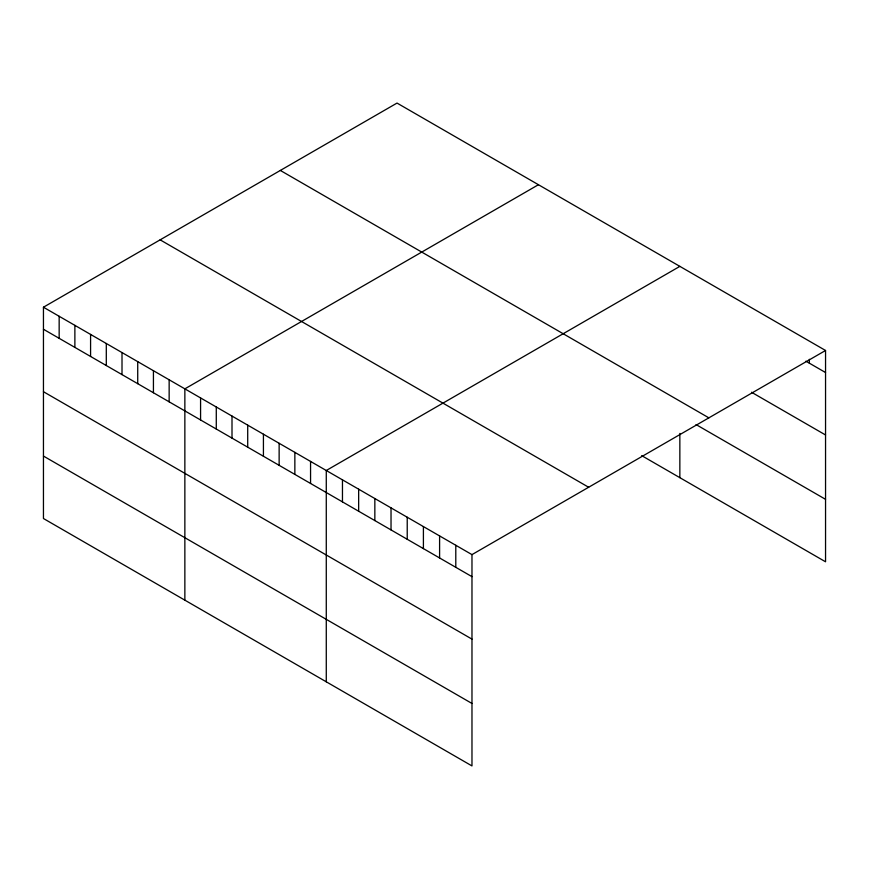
<?xml version="1.0" encoding="UTF-8"?>
<svg xmlns="http://www.w3.org/2000/svg" width="869" height="869" viewBox="0 0 869 869"><rect width="100%" height="100%" fill="white"/><g stroke="black" fill="none" stroke-linecap="round" stroke-linejoin="round"><path stroke-width="1.3" d="M43.45 307.213L471.976 554.618L471.976 765.926L43.45 518.521L43.45 307.213L397.024 103.074L825.55 350.479L825.55 561.787L641.691 455.638M538.443 184.717L184.858 388.856L184.858 600.164M679.851 266.37L326.277 470.498L326.277 681.807M471.976 554.618L825.55 350.479M805.889 361.178L825.55 372.529M751.544 392.256L825.55 434.978M280.35 170.443L708.865 417.848M696.036 424.561L825.55 499.327M160.135 239.844L588.65 487.259M43.45 329.253L471.976 576.658M43.45 391.713L471.976 639.117M43.45 456.062L471.976 703.466M809.365 359.288L809.365 363.177M679.851 433.425L679.851 477.668M455.791 545.276L455.791 567.316M439.595 535.923L439.595 557.963M423.409 526.581L423.409 548.621M407.224 517.229L407.224 539.269M391.028 507.887L391.028 529.927M374.843 498.534L374.843 520.574M358.658 489.193L358.658 511.233M342.462 479.851L342.462 501.891M310.559 461.428L310.559 483.468M294.852 452.358L294.852 474.398M279.134 443.288L279.134 465.328M263.426 434.218L263.426 456.258M247.708 425.147L247.708 447.187M232.001 416.066L232.001 438.106M216.283 406.996L216.283 429.036M200.576 397.926L200.576 419.966M169.151 379.786L169.151 401.826M153.433 370.715L153.433 392.755M137.726 361.645L137.726 383.685M122.008 352.564L122.008 374.604M106.3 343.494L106.3 365.534M90.582 334.424L90.582 356.464M74.875 325.354L74.875 347.394M59.157 316.283L59.157 338.323"/></g></svg>
